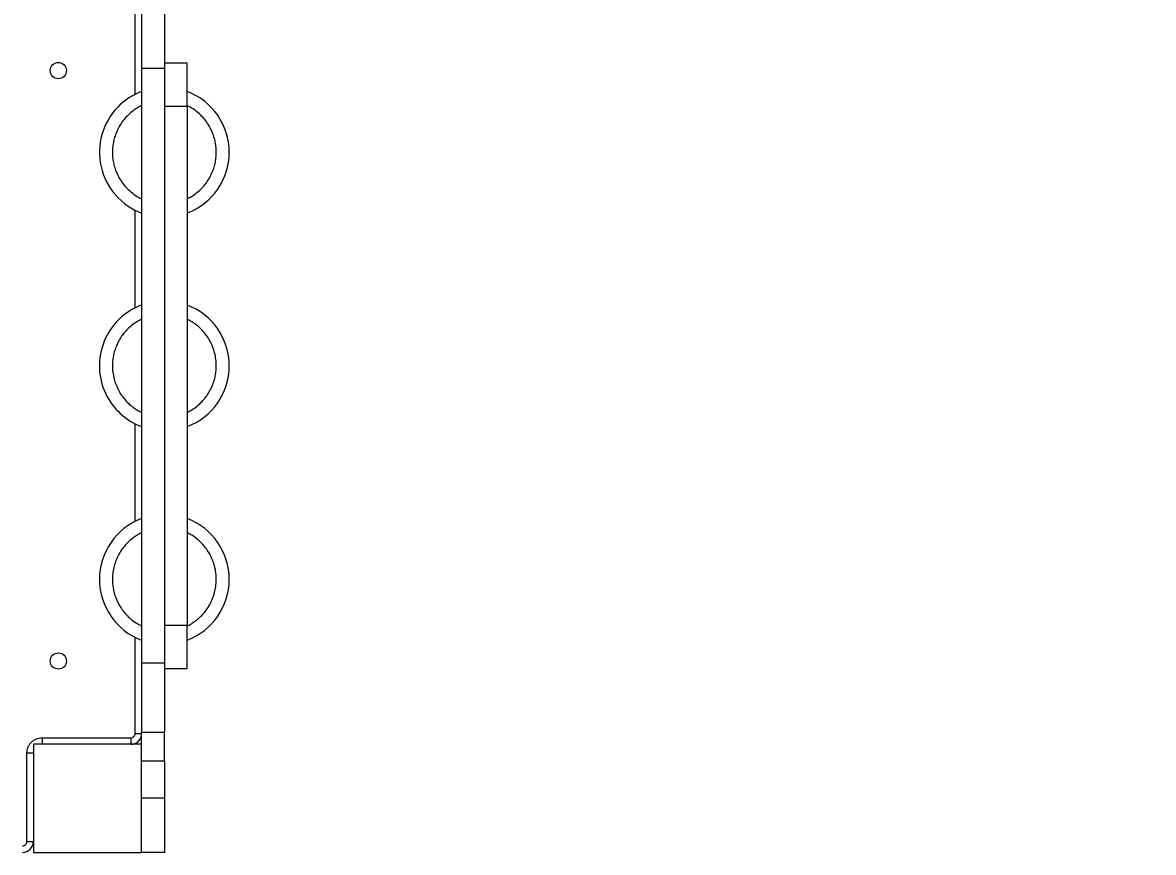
# Model space of a CAD drawing. Header units: millimetres. Extents: x -4932 to 5706, y -4240 to 3644.
# Drawn here: x 648 to 1694, y -156 to 612 of the extents above; entities that cross this region are included whole.
import ezdxf

# ---------------------------------------------------------------- set-up
doc = ezdxf.new("R2010")
doc.units = ezdxf.units.MM
for name, color, linetype in [('DIKOM_ОБЪЕКТ', 7, 'Continuous'), ('DIKOM_РАЗМЕР_ЗОНА', 7, 'Continuous'), ('DIKOM_РАЗМЕР_ОБЪЕКТА', 7, 'Continuous')]:
    doc.layers.add(name, color=color, linetype=linetype)
doc.styles.add('style1', font='arial.ttf', dxfattribs={"width": 0.8})
doc.dimstyles.new('1-50', dxfattribs={"dimtxt": 300, "dimasz": 200, "dimexe": 100, "dimexo": 0, "dimgap": 100, "dimtad": 1, "dimtxsty": 'style1', "dimcen": 200, "dimclrd": 7, "dimclre": 7, "dimclrt": 7, "dimadec": 1, "dimazin": 2, "dimtfac": 1, "dimtmove": 0, "dimatfit": 2, "dimfxl": 0, "dimlwd": 25, "dimlwe": 18, "dimarcsym": 0})

# ---------------------------------------------------------------- blocks, each defined once
blk = doc.blocks.new('*D9')
at = {"layer": 'Defpoints', "color": 0, "transparency": 16777216}
for p in [(2719.9, 1175.1), (-3422.6, 453.8), (2719.9, -2384.5)]:
    blk.add_point(p, dxfattribs=at)
at = {"layer": 'DIKOM_РАЗМЕР_ОБЪЕКТА', "color": 7, "lineweight": 18, "transparency": 16777216}
for p, q in [((2719.9, 1175.1), (2719.9, -2484.5)), ((-3422.6, 453.8), (-3422.6, -2484.5))]:
    blk.add_line(p, q, dxfattribs=at)
at = {"layer": 'DIKOM_РАЗМЕР_ОБЪЕКТА', "color": 7, "lineweight": 25, "transparency": 16777216}
blk.add_line((-3222.6, -2384.5), (2519.9, -2384.5), dxfattribs=at)
at = {"layer": 'DIKOM_РАЗМЕР_ОБЪЕКТА', "color": 7, "transparency": 16777216}
for points in [[(-3222.6, -2351.2), (-3222.6, -2417.9), (-3422.6, -2384.5)], [(2519.9, -2351.2), (2519.9, -2417.9), (2719.9, -2384.5)]]:
    blk.add_solid(points, dxfattribs=at)
at = {"layer": 'DIKOM_РАЗМЕР_ОБЪЕКТА', "color": 7, "transparency": 16777216, "insert": (-365.4, -2131.4), "char_height": 300, "attachment_point": 5, "style": 'style1'}
blk.add_mtext('6150', dxfattribs=at)
blk = doc.blocks.new('*D10')
at = {"layer": 'Defpoints', "color": 0, "transparency": 16777216}
for p in [(-491.6, 2144.3), (4080.6, 2144.3), (-2870, -1403)]:
    blk.add_point(p, dxfattribs=at)
at = {"layer": 'DIKOM_РАЗМЕР_ОБЪЕКТА', "color": 7, "lineweight": 18, "transparency": 16777216}
for p, q in [((-491.6, 2144.3), (4180.6, 2144.3)), ((-2870, -1403), (4180.6, -1403))]:
    blk.add_line(p, q, dxfattribs=at)
at = {"layer": 'DIKOM_РАЗМЕР_ОБЪЕКТА', "color": 7, "lineweight": 25, "transparency": 16777216}
blk.add_line((4080.6, -1203), (4080.6, 1944.3), dxfattribs=at)
at = {"layer": 'DIKOM_РАЗМЕР_ОБЪЕКТА', "color": 7, "transparency": 16777216}
for points in [[(4047.2, 1944.3), (4113.9, 1944.3), (4080.6, 2144.3)], [(4047.2, -1203), (4113.9, -1203), (4080.6, -1403)]]:
    blk.add_solid(points, dxfattribs=at)
at = {"layer": 'DIKOM_РАЗМЕР_ОБЪЕКТА', "color": 7, "transparency": 16777216, "insert": (3827.3, 1071.3), "char_height": 300, "attachment_point": 5, "rotation": 90, "style": 'style1'}
blk.add_mtext('3500', dxfattribs=at)
blk = doc.blocks.new('*D11')
at = {"layer": 'Defpoints', "color": 0, "transparency": 16777216}
for p in [(4718.4, 600.1), (-4931.6, -2305.7), (4718.4, -4140.2)]:
    blk.add_point(p, dxfattribs=at)
at = {"layer": 'DIKOM_РАЗМЕР_ЗОНА', "color": 7, "lineweight": 18, "transparency": 16777216}
for p, q in [((4718.4, 600.1), (4718.4, -4240.2)), ((-4931.6, -2305.7), (-4931.6, -4240.2))]:
    blk.add_line(p, q, dxfattribs=at)
at = {"layer": 'DIKOM_РАЗМЕР_ЗОНА', "color": 7, "lineweight": 25, "transparency": 16777216}
blk.add_line((-4731.6, -4140.2), (4518.4, -4140.2), dxfattribs=at)
at = {"layer": 'DIKOM_РАЗМЕР_ЗОНА', "color": 7, "transparency": 16777216}
for points in [[(-4731.6, -4106.8), (-4731.6, -4173.5), (-4931.6, -4140.2)], [(4518.4, -4106.8), (4518.4, -4173.5), (4718.4, -4140.2)]]:
    blk.add_solid(points, dxfattribs=at)
at = {"layer": 'DIKOM_РАЗМЕР_ЗОНА', "color": 7, "transparency": 16777216, "insert": (-131.6, -3887), "char_height": 300, "attachment_point": 5, "style": 'style1'}
blk.add_mtext('9650', dxfattribs=at)
blk = doc.blocks.new('*D12')
at = {"layer": 'Defpoints', "color": 0, "transparency": 16777216}
for p in [(-491.6, 3644.3), (5605.6, 3644.3), (-3816.1, -3400.3)]:
    blk.add_point(p, dxfattribs=at)
at = {"layer": 'DIKOM_РАЗМЕР_ЗОНА', "color": 7, "lineweight": 18, "transparency": 16777216}
for p, q in [((-491.6, 3644.3), (5705.6, 3644.3)), ((-3816.1, -3400.3), (5705.6, -3400.3))]:
    blk.add_line(p, q, dxfattribs=at)
at = {"layer": 'DIKOM_РАЗМЕР_ЗОНА', "color": 7, "lineweight": 25, "transparency": 16777216}
blk.add_line((5605.6, -3200.3), (5605.6, 3444.3), dxfattribs=at)
at = {"layer": 'DIKOM_РАЗМЕР_ЗОНА', "color": 7, "transparency": 16777216}
for points in [[(5572.3, 3444.3), (5638.9, 3444.3), (5605.6, 3644.3)], [(5572.3, -3200.3), (5638.9, -3200.3), (5605.6, -3400.3)]]:
    blk.add_solid(points, dxfattribs=at)
at = {"layer": 'DIKOM_РАЗМЕР_ЗОНА', "color": 7, "transparency": 16777216, "insert": (5352.4, 785.2), "char_height": 300, "attachment_point": 5, "rotation": 90, "style": 'style1'}
blk.add_mtext('7000', dxfattribs=at)

msp = doc.modelspace()

# ---------------------------------------------------------------- linework, layer by layer
at = {"layer": 'DIKOM_ОБЪЕКТ', "color": 7, "linetype": 'Continuous', "lineweight": 15}
for p, q in [((752.352, 545.349), (752.352, 634.268)), ((758.352, 633.532), (758.352, 569.268)), ((779.352, 633.532), (779.352, 569.268)), ((779.352, 569.268), (758.352, 569.268)), ((758.352, 569.268), (758.352, 19.268)), ((800.352, 574.268), (779.352, 574.268)), ((791.352, 574.268), (779.352, 574.268)), ((779.352, 569.268), (779.352, 19.268)), ((800.352, 534.268), (800.352, 574.268)), ((779.352, 534.268), (800.352, 534.268)), ((800.352, 534.268), (800.352, 54.268)), ((752.352, 347.849), (752.352, 438.186)), ((752.352, 150.349), (752.352, 240.686)), ((779.352, 54.268), (800.352, 54.268)), ((800.352, 14.268), (800.352, 54.268)), ((752.352, -45.732), (752.352, 43.186)), ((779.352, 19.268), (758.352, 19.268)), ((758.352, 19.268), (758.352, -44.997)), ((779.352, 19.268), (779.352, -44.997)), ((779.352, 14.268), (800.352, 14.268)), ((779.352, 14.268), (791.352, 14.268)), ((666.352, -49.732), (748.352, -49.732)), ((666.352, -49.732), (666.352, -55.732)), ((748.352, -49.732), (748.352, -55.732)), ((752.352, -45.732), (758.352, -45.732)), ((779.352, -44.997), (758.352, -44.997)), ((758.352, -55.732), (758.352, -44.997)), ((779.352, -71.227), (779.352, -44.997)), ((658.352, -55.732), (658.352, -155.732)), ((758.352, -55.732), (658.352, -55.732)), ((758.352, -155.732), (758.352, -55.732)), ((652.352, -145.732), (652.352, -63.732)), ((652.352, -63.732), (658.352, -63.732)), ((779.352, -71.227), (758.352, -71.227)), ((779.352, -71.227), (779.352, -105.732)), ((779.352, -105.732), (758.352, -105.732)), ((779.352, -105.732), (779.352, -155.732)), ((652.352, -145.732), (658.352, -145.732)), ((658.352, -155.732), (758.352, -155.732)), ((779.352, -155.732), (758.352, -155.732))]:
    msp.add_line(p, q, dxfattribs=at)
for centre in [(681.352, 567.268), (681.352, 21.268)]:
    msp.add_circle(centre, 7.5, dxfattribs=at)
for centre, radius, start, end in [((779.352, 491.768), 60, 110.487315, 135.893683), ((779.352, 491.768), 60, 290.548745, 69.453546), ((779.352, 491.768), 60, 135.893683, 249.512685), ((779.352, 294.268), 60, 110.487315, 205.040347), ((779.352, 294.268), 60, 290.487315, 69.449889), ((779.352, 294.268), 60, 205.040347, 249.512685), ((779.352, 96.768), 60, 110.487315, 249.512685), ((779.352, 96.768), 60, 290.539371, 69.449801), ((748.352, -45.732), 10, 270, 0), ((648.352, -145.732), 10, 270, 0)]:
    msp.add_arc(centre, radius, start, end, dxfattribs=at)
for points, knots in [([(758.352, 534.852), (756.926, 534.135), (753.702, 532.515), (749.158, 529.265), (746.295, 526.524), (744.886, 525.175)], [0, 0, 0, 0, 0.28706095, 0.64896381, 1, 1, 1, 1]), ([(813.819, 458.36), (815.127, 459.809), (817.785, 462.752), (821.092, 467.819), (823.621, 472.935), (825.402, 477.935), (826.569, 482.684), (827.254, 487.561), (827.431, 492.517), (827.1, 497.466), (826.263, 502.319), (824.949, 507.03), (823.011, 511.97), (820.332, 517.013), (816.838, 521.943), (812.845, 526.325), (808.335, 530.156), (804.154, 533.039), (801.342, 534.356), (800.352, 534.819)], [0, 0, 0, 0, 0.06463049, 0.13126268, 0.19977146, 0.253325, 0.30688346, 0.36157654, 0.41627532, 0.47096766, 0.52566657, 0.57921966, 0.63277881, 0.70128255, 0.76791734, 0.83255059, 0.89717873, 0.96381383, 1, 1, 1, 1]), ([(744.886, 525.175), (743.577, 523.726), (740.92, 520.783), (737.613, 515.716), (735.084, 510.601), (733.302, 505.6), (732.135, 500.851), (731.45, 495.974), (731.274, 491.018), (731.605, 486.069), (732.441, 481.216), (733.756, 476.505), (735.694, 471.565), (738.373, 466.522), (741.867, 461.592), (745.859, 457.21), (750.37, 453.379), (754.551, 450.496), (757.363, 449.179), (758.352, 448.716)], [0, 0, 0, 0, 0.06463049, 0.13126313, 0.19977132, 0.25332486, 0.30688403, 0.36157646, 0.41627523, 0.47096824, 0.52566644, 0.57922021, 0.63277868, 0.70128257, 0.76791727, 0.83255077, 0.89717873, 0.96381384, 1, 1, 1, 1]), ([(800.352, 448.684), (801.778, 449.4), (805.002, 451.02), (809.547, 454.271), (812.409, 457.011), (813.819, 458.36)], [0, 0, 0, 0, 0.28706215, 0.6489644, 1, 1, 1, 1]), ([(758.352, 337.384), (756.846, 336.612), (753.55, 334.92), (748.874, 331.503), (744.687, 327.626), (741.243, 323.587), (738.462, 319.565), (736.085, 315.251), (734.156, 310.682), (732.704, 305.94), (731.758, 301.106), (731.31, 296.237), (731.36, 290.929), (732.079, 285.268), (733.55, 279.398), (735.1, 275.748), (735.864, 273.951)], [0, 0, 0, 0, 0.0680021, 0.14887442, 0.23202059, 0.29701628, 0.36201875, 0.42839708, 0.49478288, 0.56116125, 0.62754697, 0.69254217, 0.75754482, 0.8406849, 0.92155695, 1, 1, 1, 1]), ([(822.841, 314.584), (821.953, 316.323), (820.149, 319.854), (816.59, 324.747), (812.711, 328.934), (808.669, 332.371), (804.676, 335.167), (801.798, 336.672), (800.352, 337.427)], [0, 0, 0, 0, 0.17908595, 0.36371825, 0.55354931, 0.70194028, 0.85034797, 1, 1, 1, 1]), ([(800.352, 251.151), (801.858, 251.923), (805.155, 253.615), (809.831, 257.032), (814.017, 260.909), (817.461, 264.949), (820.243, 268.97), (822.619, 273.285), (824.549, 277.853), (826.001, 282.596), (826.946, 287.429), (827.394, 292.299), (827.344, 297.607), (826.625, 303.267), (825.155, 309.137), (823.604, 312.787), (822.841, 314.584)], [0, 0, 0, 0, 0.06800212, 0.14887448, 0.23202068, 0.29701639, 0.36201856, 0.42839717, 0.49478278, 0.56116144, 0.62754683, 0.69254244, 0.75754511, 0.84068482, 0.92155729, 1, 1, 1, 1]), ([(735.864, 273.951), (736.752, 272.213), (738.556, 268.681), (742.115, 263.788), (745.993, 259.601), (750.036, 256.164), (754.028, 253.368), (756.907, 251.863), (758.352, 251.108)], [0, 0, 0, 0, 0.1790852, 0.36371756, 0.55354934, 0.70193975, 0.85034749, 1, 1, 1, 1]), ([(758.352, 139.861), (757.731, 139.575), (755.61, 138.598), (752.234, 136.455), (748.307, 133.491), (744.74, 130.142), (741.254, 126.141), (738.022, 121.434), (735.264, 116.057), (733.232, 110.491), (731.891, 104.72), (731.261, 98.71), (731.394, 93.001), (732.124, 87.744), (733.284, 82.994), (734.932, 78.352), (737.066, 73.876), (739.647, 69.641), (742.634, 65.725), (745.975, 62.152), (749.986, 58.683), (754.096, 55.768), (757.155, 54.281), (758.352, 53.699)], [0, 0, 0, 0, 0.01913319, 0.06531415, 0.1115002, 0.15671896, 0.20194276, 0.25978513, 0.31604974, 0.37062405, 0.42519425, 0.48145896, 0.53930562, 0.58452432, 0.62974809, 0.67592901, 0.72211497, 0.76829593, 0.81448198, 0.85970084, 0.90492446, 0.96276683, 1, 1, 1, 1]), ([(800.352, 53.674), (800.974, 53.96), (803.094, 54.937), (806.471, 57.08), (810.398, 60.044), (813.964, 63.393), (817.45, 67.394), (820.682, 72.101), (823.441, 77.478), (825.473, 83.044), (826.814, 88.815), (827.444, 94.826), (827.311, 100.534), (826.581, 105.791), (825.42, 110.541), (823.773, 115.183), (821.638, 119.659), (819.057, 123.894), (816.071, 127.81), (812.73, 131.383), (808.719, 134.852), (804.608, 137.767), (801.55, 139.254), (800.352, 139.836)], [0, 0, 0, 0, 0.0191333, 0.06531426, 0.11150023, 0.15671899, 0.20194278, 0.25978507, 0.31604968, 0.37062421, 0.42519421, 0.48145893, 0.53930545, 0.5845244, 0.62974803, 0.67592895, 0.72211497, 0.76829592, 0.81448189, 0.85970085, 0.90492446, 0.96276683, 1, 1, 1, 1]), ([(652.352, -63.732), (652.398, -62.879), (652.491, -61.12), (653.27, -58.51), (654.562, -56.001), (656.383, -53.763), (658.621, -51.942), (661.13, -50.65), (663.739, -49.871), (665.498, -49.778), (666.352, -49.732)], [0, 0, 0, 0, 0.116516, 0.24001143, 0.36864037, 0.49999996, 0.6313596, 0.75998855, 0.8834844, 1, 1, 1, 1]), ([(748.352, -49.732), (748.855, -49.679), (749.63, -49.597), (750.561, -49.098), (751.202, -48.582), (751.718, -47.941), (752.217, -47.01), (752.299, -46.236), (752.352, -45.732)], [0, 0, 0, 0, 0.23945355, 0.36836026, 0.49999947, 0.63163792, 0.76054362, 1, 1, 1, 1]), ([(648.352, -149.732), (648.855, -149.679), (649.63, -149.597), (650.561, -149.098), (651.202, -148.582), (651.718, -147.941), (652.217, -147.01), (652.299, -146.236), (652.352, -145.732)], [0, 0, 0, 0, 0.23945728, 0.3683634, 0.50000246, 0.63164051, 0.76054329, 1, 1, 1, 1])]:
    msp.add_open_spline(points, degree=3, knots=knots, dxfattribs=at)

# ---------------------------------------------------------------- dimensions: what is measured, and where the dimension line sits
at = {"layer": 'DIKOM_РАЗМЕР_ЗОНА'}
dim = msp.add_linear_dim(base=(5605.608, 3644.268), p1=(-3816.137, -3400.272), p2=(-491.648, 3644.268), angle=90, text='7000', dimstyle='1-50', dxfattribs=at)
dim.commit()
dim.dimension.update_dxf_attribs({"geometry": '*D12', "text_midpoint": (5605.608, 785.211), "dimtype": 160})
dim = msp.add_linear_dim(base=(4718.352, -4140.156), p1=(-4931.648, -2305.732), p2=(4718.352, 600.063), dimstyle='1-50', dxfattribs=at)
dim.commit()
dim.dimension.update_dxf_attribs({"geometry": '*D11', "text_midpoint": (-131.648, -4140.156), "dimtype": 160})
at = {"layer": 'DIKOM_РАЗМЕР_ОБЪЕКТА'}
dim = msp.add_linear_dim(base=(4080.564, 2144.268), p1=(-2869.987, -1402.969), p2=(-491.648, 2144.268), angle=90, text='3500', dimstyle='1-50', dxfattribs=at)
dim.commit()
dim.dimension.update_dxf_attribs({"geometry": '*D10', "text_midpoint": (4080.564, 1071.329), "dimtype": 160})
dim = msp.add_linear_dim(base=(2719.862, -2384.525), p1=(-3422.648, 453.768), p2=(2719.862, 1175.054), text='6150', dimstyle='1-50', dxfattribs=at)
dim.commit()
dim.dimension.update_dxf_attribs({"geometry": '*D9', "text_midpoint": (-365.432, -2384.525), "dimtype": 160})

doc.saveas('drawing.dxf')
